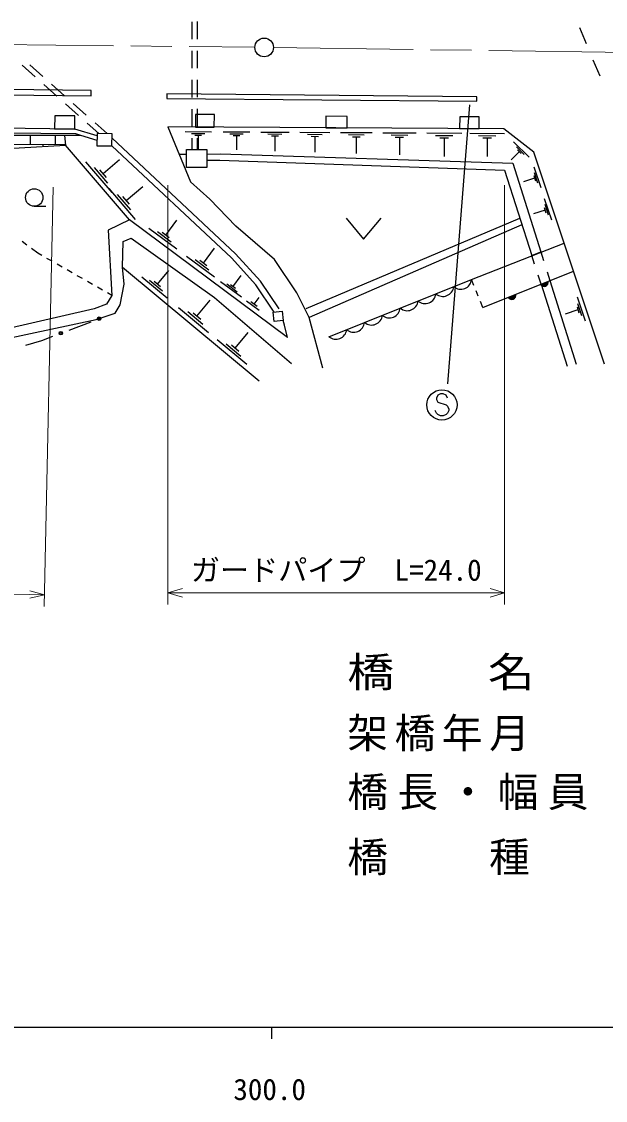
# Model space of a CAD drawing. Units: millimetres, scale not verified. Extents: x 40000 to 680000, y 20000 to 380000.
# Drawn here: x 346536 to 396685, y 198715 to 291308 of the extents above; entities that cross this region are included whole.
import ezdxf
from ezdxf.enums import TextEntityAlignment as Align

# ---------------------------------------------------------------- set-up
doc = ezdxf.new("R2010")
doc.units = ezdxf.units.MM
doc.header["$LTSCALE"] = 1000
doc.linetypes.add('CHAIN', pattern=[18.5, 12, -1.5, 3.5, -1.5])
for name, color, linetype, lineweight in [('M-BGD', 7, 'Continuous', 25), ('M-BMK', 2, 'CHAIN', 13), ('M-BMK-SRVR', 3, 'Continuous', 25), ('M-STR-HTXT', 7, 'Continuous', 13), ('M-STR-STR1', 1, 'Continuous', 25), ('M-STR-STRC', 7, 'Continuous', 25), ('M-TTL-BAND', 7, 'Continuous', 25)]:
    doc.layers.add(name, color=color, linetype=linetype, lineweight=lineweight)
doc.styles.add('ＭＳ ゴシック', font='')
doc.styles.get('ＭＳ ゴシック').set_extended_font_data('MS Gothic')

msp = doc.modelspace()

# ---------------------------------------------------------------- linework, layer by layer
at = {"layer": 'M-BGD'}
for p, q in [((361149, 291300), (361150, 289800)), ((361615, 291308), (361616, 289808)), ((361151, 288800), (361152, 287300)), ((361617, 288808), (361619, 287308)), ((346577, 287567), (347698, 286570)), ((347241, 287590), (348362, 286593)), ((361153, 286300), (361154, 284800)), ((361619, 286308), (361621, 284808)), ((348446, 285905), (349567, 284909)), ((349109, 285928), (350230, 284932)), ((350977, 284267), (352098, 283270)), ((350314, 284244), (351435, 283247)), ((361155, 283800), (361156, 282300)), ((361621, 283808), (361623, 282308)), ((352182, 282583), (353172, 281703)), ((352846, 282606), (353874, 281692)), ((350216, 281518), (315029, 281599)), ((347278, 281524), (347277, 280774)), ((349428, 281519), (349427, 280769)), ((350216, 281518), (350316, 280705)), ((353024, 281505), (351101, 282082)), ((387953, 282112), (359111, 282269)), ((359111, 282269), (361034, 277551)), ((360575, 281861), (362853, 281849)), ((361144, 281706), (362283, 281700)), ((361428, 281553), (361998, 281550)), ((361713, 281551), (361706, 280336)), ((363841, 281844), (366144, 281831)), ((364416, 281687), (365567, 281681)), ((364703, 281532), (365279, 281529)), ((364991, 281530), (364984, 280302)), ((367080, 281826), (369511, 281813)), ((367686, 281661), (368902, 281654)), ((367989, 281497), (368597, 281493)), ((368293, 281495), (368286, 280199)), ((370444, 281808), (373008, 281794)), ((371084, 281633), (372366, 281626)), ((373939, 281789), (376642, 281774)), ((374614, 281605), (375965, 281597)), ((377570, 281769), (380417, 281753)), ((378281, 281575), (379705, 281567)), ((381343, 281748), (384339, 281732)), ((382091, 281544), (383589, 281536)), ((385029, 281728), (388026, 281712)), ((385777, 281524), (387275, 281516)), ((390535, 280097), (387953, 282112)), ((318473, 280841), (350308, 280767)), ((348352, 280772), (348351, 280590)), ((361157, 281300), (361158, 280339)), ((361624, 281308), (361624, 280347)), ((371404, 281460), (372045, 281457)), ((371724, 281459), (371717, 280091)), ((374951, 281423), (375627, 281419)), ((375289, 281421), (375281, 279979)), ((378636, 281383), (379348, 281379)), ((378992, 281381), (378983, 279863)), ((382464, 281343), (383213, 281339)), ((382839, 281341), (382830, 279742)), ((386151, 281323), (386900, 281318)), ((386525, 281320), (386516, 279722)), ((388798, 280978), (390139, 279669)), ((389046, 280561), (389716, 279907)), ((360065, 279929), (360704, 279932)), ((389294, 280145), (388596, 279429)), ((389126, 280308), (389461, 279981)), ((396600, 261917), (390535, 280097)), ((354330, 276640), (352066, 279280)), ((353940, 277451), (352808, 278771)), ((353550, 278262), (354958, 279469)), ((390536, 278831), (391129, 277054)), ((353833, 277932), (353267, 278592)), ((390596, 277863), (389648, 277547)), ((390521, 278085), (390670, 277641)), ((390566, 278347), (390862, 277458)), ((356311, 274331), (354047, 276971)), ((355531, 275953), (356939, 277160)), ((355921, 275142), (354789, 276462)), ((355814, 275623), (355248, 276283)), ((391435, 276137), (392049, 274296)), ((347623, 275455), (348623, 275455)), ((391496, 275134), (390514, 274807)), ((391420, 275365), (391573, 274904)), ((391466, 275636), (391773, 274715)), ((358915, 272981), (359866, 274257)), ((370985, 266673), (389341, 274426)), ((374419, 274439), (375919, 272639)), ((375919, 272639), (377419, 274439)), ((359875, 271770), (357481, 273553)), ((359395, 272375), (358198, 273267)), ((359215, 272758), (358616, 273203)), ((389517, 273877), (371228, 265924)), ((346992, 272128), (346591, 272426)), ((385186, 269172), (393135, 272304)), ((347930, 271433), (347394, 271830)), ((348283, 271232), (347930, 271433)), ((362150, 270571), (363101, 271848)), ((390359, 271244), (391125, 271550)), ((390359, 271244), (391125, 271550)), ((391125, 271550), (391366, 270788)), ((349152, 270737), (348718, 270984)), ((350021, 270242), (349586, 270489)), ((363109, 269360), (360715, 271143)), ((362630, 269965), (361433, 270857)), ((362449, 270348), (361851, 270794)), ((390603, 270483), (390359, 271244)), ((350889, 269747), (350455, 269994)), ((351758, 269251), (351324, 269499)), ((355215, 270242), (366940, 260461)), ((358205, 268764), (359178, 269931)), ((364695, 268552), (365411, 269513)), ((386149, 266766), (393942, 269887)), ((391151, 268769), (390908, 269530)), ((391668, 269835), (391909, 269073)), ((352627, 268756), (352193, 269004)), ((359055, 267559), (356867, 269385)), ((358630, 268162), (357536, 269074)), ((358478, 268536), (357931, 268992)), ((365417, 267641), (363615, 268983)), ((365056, 268097), (364155, 268768)), ((364920, 268385), (364470, 268720)), ((372929, 264263), (385186, 269172)), ((385389, 268665), (385186, 269172)), ((391151, 268769), (393401, 261738)), ((391909, 269073), (394177, 261901)), ((353496, 268261), (353061, 268509)), ((354283, 267812), (353930, 268013)), ((366508, 267052), (366939, 267630)), ((385760, 267737), (385574, 268201)), ((394259, 267670), (394941, 265628)), ((362604, 264599), (360021, 266754)), ((361600, 266021), (362749, 267399)), ((366942, 266505), (365859, 267311)), ((366779, 266851), (366238, 267254)), ((386149, 266766), (385946, 267273)), ((394243, 266813), (394413, 266303)), ((394294, 267114), (394634, 266093)), ((362102, 265310), (360810, 266387)), ((361923, 265751), (361277, 266290)), ((394328, 266558), (393239, 266195)), ((350614, 264832), (352501, 265546)), ((346897, 263527), (348268, 263944)), ((348268, 263944), (349211, 264301)), ((365870, 261875), (363344, 263982)), ((364888, 263265), (366012, 264613)), ((365379, 262570), (364116, 263624)), ((365204, 263002), (364572, 263529))]:
    msp.add_line(p, q, dxfattribs=at)
for points in [[(214694, 286541), (352522, 284948), (352527, 285404), (214699, 286997)], [(359022, 284720), (385645, 284463), (385649, 284854), (359025, 285111)], [(361481, 282256), (363088, 282248), (363093, 283331), (361487, 283339)], [(349371, 282105), (351101, 282082), (351116, 283206), (349386, 283229)], [(372673, 282195), (374496, 282186), (374501, 283168), (372678, 283178)], [(384162, 282133), (385836, 282124), (385842, 283127), (384168, 283136)], [(353010, 280651), (354300, 280630), (354318, 281684), (353027, 281706)], [(360706, 280341), (362443, 280332), (362435, 278774), (360698, 278783)], [(368145, 266354), (368928, 266444), (369017, 265664), (368234, 265574)]]:
    msp.add_lwpolyline(points, close=True, dxfattribs=at)
for points in [[(351101, 282082), (321158, 282471), (277103, 283108), (219827, 283730), (215629, 283842)], [(351620, 281518), (351210, 281673), (321133, 281964), (277007, 282588), (219823, 283322), (215827, 283347)], [(353017, 281098), (351620, 281518), (350216, 281518)], [(322000, 280065), (338343, 280005), (350316, 280705)], [(369387, 264185), (355814, 274295), (350316, 280705)], [(368228, 266363), (366671, 268716), (364558, 271028), (354300, 280630)], [(368648, 266642), (367070, 269028), (364918, 271383), (354311, 281310)], [(362441, 279940), (363622, 279945), (388719, 279157), (391125, 271550)], [(362438, 279407), (363578, 279407), (388023, 278546), (390359, 271244)], [(372409, 261557), (371228, 265924), (370191, 268027), (368247, 270882), (364936, 273738), (362719, 276077), (361034, 277551)], [(355814, 274295), (353979, 273401), (354283, 267812), (353838, 267063), (352764, 266658), (344927, 264856)], [(345170, 264086), (352947, 265726), (354587, 266273), (355012, 267002), (355356, 268764), (355215, 270242), (355275, 272430), (355944, 272713)], [(355944, 272713), (363113, 267630), (369714, 261960)], [(369387, 264185), (369108, 265238), (369017, 265664)]]:
    msp.add_lwpolyline(points, dxfattribs=at)
for centre, radius in [((347623, 276205), 750), ((353203, 265812), 150), ((353203, 265812), 120), ((353203, 265812), 100), ((349913, 264566), 150), ((349913, 264566), 120), ((349913, 264566), 100)]:
    msp.add_circle(centre, radius, dxfattribs=at)
for centre, radius, start, end in [((382727, 268651), 931, 229.40093, 354.2502), ((384259, 269265), 931, 229.40093, 354.2502), ((391418, 268934), 354, 210.62298, 13.02816), ((391418, 268934), 283, 212.84702, 10.80412), ((391418, 268934), 212, 216.59334, 7.05779), ((391418, 268934), 142, 224.30507, 359.34606), ((391418, 268934), 100, 234.62273, 349.0284), ((381195, 268038), 931, 229.40093, 354.2502), ((388633, 267819), 354, 210.62298, 13.02816), ((388633, 267819), 283, 212.84702, 10.80412), ((388633, 267819), 212, 216.59334, 7.05779), ((388633, 267819), 142, 224.30507, 359.34606), ((388633, 267819), 100, 234.62273, 349.0284), ((378131, 266811), 931, 229.40093, 354.2502), ((379663, 267424), 931, 229.40093, 354.2502), ((376599, 266197), 931, 229.40093, 354.2502), ((373535, 264970), 931, 229.40093, 354.2502), ((375067, 265584), 931, 229.40093, 354.2502)]:
    msp.add_arc(centre, radius, start, end, dxfattribs=at)
at = {"layer": 'M-BMK'}
for p, q in [((268437, 290166), (366570, 289099)), ((368170, 289079), (430053, 288210))]:
    msp.add_line(p, q, dxfattribs=at)
at = {"layer": 'M-BMK-SRVR'}
msp.add_circle((367370, 289090), 800, dxfattribs=at)
at = {"layer": 'M-STR-HTXT'}
for p, q in [((349262, 277106), (348479, 241114)), ((359111, 277269), (359111, 241269)), ((388026, 277269), (388026, 241269)), ((67955, 248220), (348501, 242114)), ((359111, 242269), (360361, 242644)), ((388026, 242269), (386776, 242644)), ((348501, 242114), (347244, 241829)), ((348501, 242114), (347258, 242454)), ((359111, 242269), (388026, 242269)), ((359111, 242269), (360361, 241894)), ((388026, 242269), (386776, 241894))]:
    msp.add_line(p, q, dxfattribs=at)
at = {"layer": 'M-STR-STR1'}
for p, q in [((394450, 290797), (395030, 289414)), ((395610, 288031), (396190, 286647))]:
    msp.add_line(p, q, dxfattribs=at)
at = {"layer": 'M-STR-STRC'}
for p, q in [((385008, 284150), (383113, 260224)), ((382521, 259354), (382284, 259235)), ((382757, 259354), (382521, 259354)), ((382993, 259235), (382757, 259354)), ((382284, 259235), (382166, 258999)), ((382166, 258999), (382166, 258881)), ((382166, 258881), (382284, 258644)), ((382284, 258644), (382993, 258408)), ((383111, 258999), (382993, 259235)), ((382993, 258408), (383111, 258290)), ((382166, 257699), (382048, 257935)), ((382284, 257581), (382166, 257699)), ((382521, 257463), (382284, 257581)), ((382757, 257463), (382521, 257463)), ((382993, 257581), (382757, 257463)), ((383111, 257699), (382993, 257581)), ((383111, 258290), (383230, 258054)), ((383230, 257935), (383111, 257699)), ((383230, 258054), (383230, 257935))]:
    msp.add_line(p, q, dxfattribs=at)
msp.add_circle((382639, 258408), 1300, dxfattribs=at)
at = {"layer": 'M-TTL-BAND'}
for p, q in [((40000, 205000), (579000, 205000)), ((368000, 205000), (368000, 204000))]:
    msp.add_line(p, q, dxfattribs=at)

# ---------------------------------------------------------------- texts
at = {"layer": 'M-STR-HTXT', "style": 'ＭＳ ゴシック'}
msp.add_text('ガードパイプ  L=24.0', height=1833, dxfattribs=at).set_placement((373568, 242769), align=Align.BOTTOM_CENTER)
at = {"layer": 'M-STR-HTXT', "style": 'ＭＳ ゴシック', "width": 1.15}
msp.add_text('橋\u3000\u3000名\u3000\u3000上新館橋', height=2566, dxfattribs=at).set_placement((374512, 233424), align=Align.BOTTOM_LEFT)
at = {"layer": 'M-STR-HTXT', "char_height": 2566, "attachment_point": 7, "style": 'ＭＳ ゴシック'}
for s, insert in [('\\T1.16;架橋年月\u3000\u3000平成3年8月', (374512, 228657)), ('\\T1.23;橋長・幅員\u3000\\~L=10.04\u3000W=(11.5)6.5', (374512, 223233)), ('\\T1.16;橋\u3000\u3000種\u3000\u3000PC', (374512, 218041))]:
    msp.add_mtext(s, dxfattribs=dict(at, insert=insert))
at = {"layer": 'M-TTL-BAND', "style": 'ＭＳ ゴシック'}
msp.add_text('300.0', height=1833, dxfattribs=at).set_placement((367844, 198195), align=Align.BOTTOM_CENTER)

doc.saveas('drawing.dxf')
